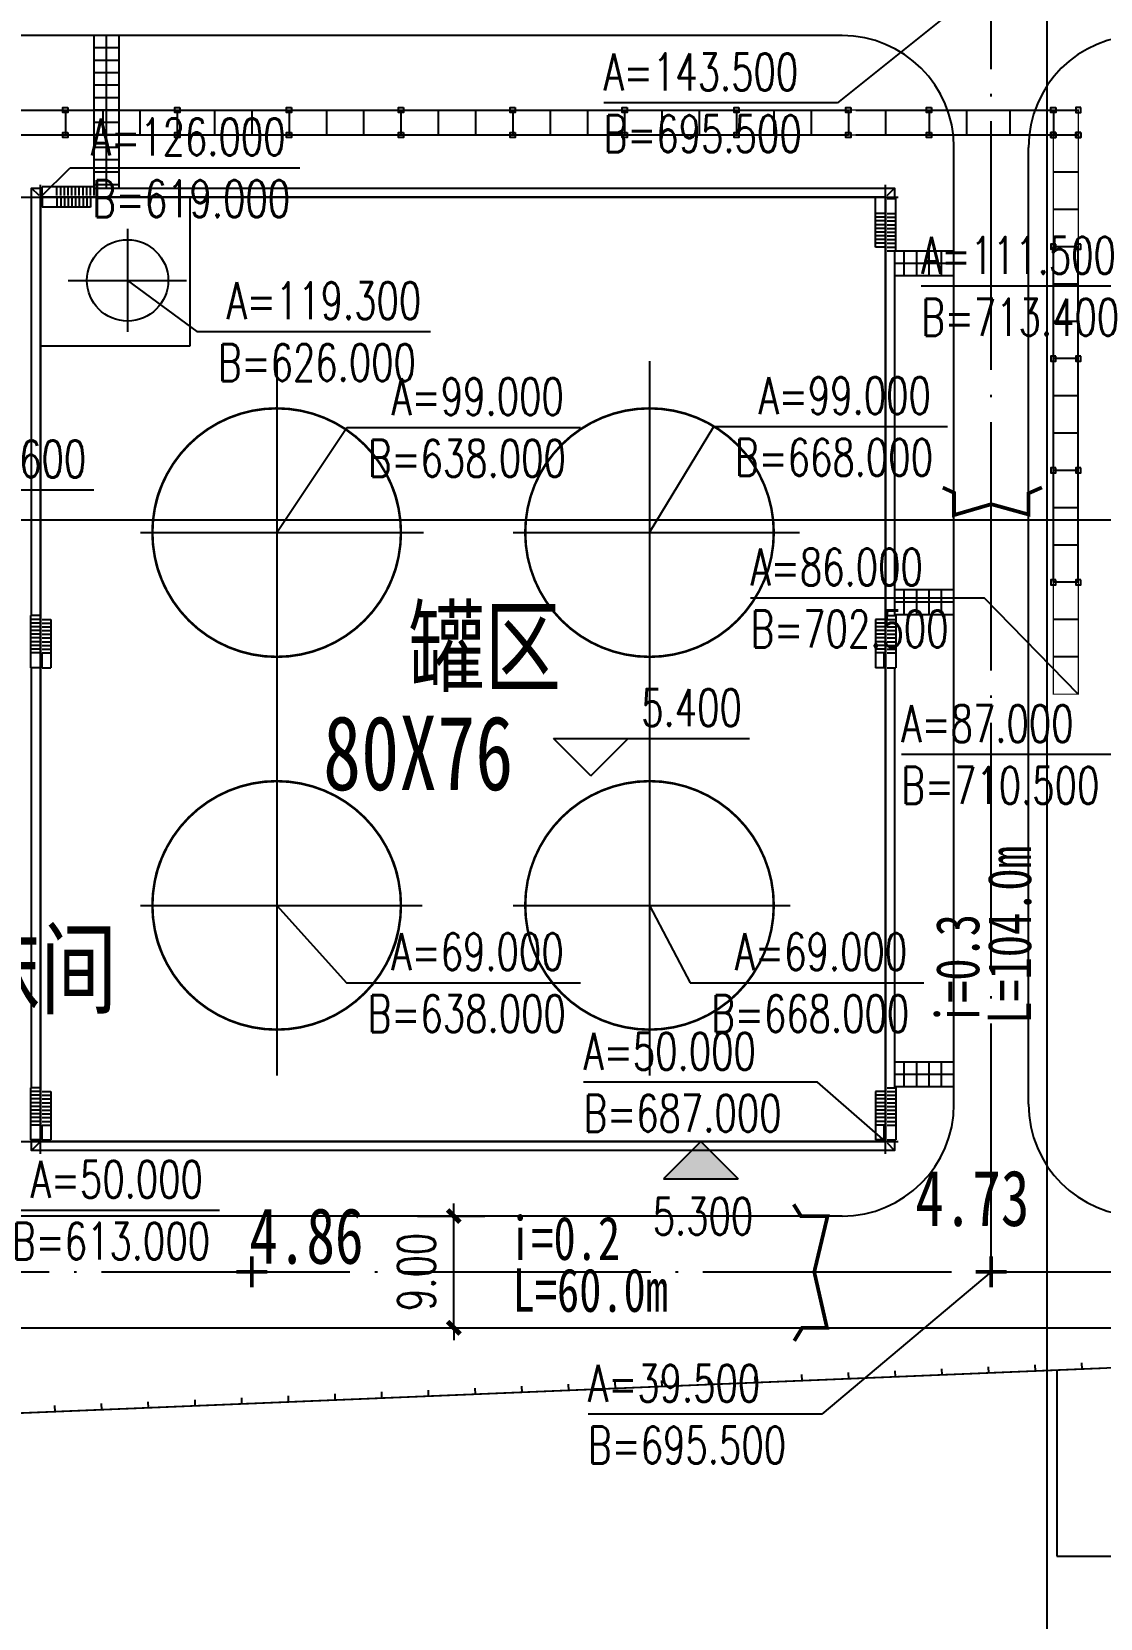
# Model space of a CAD drawing. Extents: x -170 to 1091, y -90 to 504.
# Drawn here: x 618.3 to 704.3, y 11.6 to 139.3 of the extents above; entities that cross this region are included whole.
import ezdxf

# ---------------------------------------------------------------- set-up
doc = ezdxf.new("R2010")
doc.units = 0
doc.header["$LTSCALE"] = 1000
for name, pattern in [('CENTER2', [28.575, 19.05, -3.175, 3.175, -3.175]), ('DASH', [0.35, 0.25, -0.1]), ('DOTE', [2.42, 2, -0.2, 0.02, -0.2])]:
    doc.linetypes.add(name, pattern=pattern)
doc.layers.get('0').update_dxf_attribs({"linetype": 'CONTINUOUS'})
doc.layers.get('Defpoints').update_dxf_attribs({"linetype": 'CONTINUOUS'})
for name, color, linetype in [('DIM_COOR', 3, 'CONTINUOUS'), ('DIM_ELEV', 3, 'CONTINUOUS'), ('DIM_LEAD', 3, 'CONTINUOUS'), ('DIM_SYMB', 3, 'CONTINUOUS'), ('DOTE', 1, 'DOTE'), ('GROUND', 2, 'CONTINUOUS'), ('GT_8', 7, 'CONTINUOUS'), ('PUB_DIM', 3, 'CONTINUOUS'), ('PUB_TEXT', 7, 'CONTINUOUS'), ('road', 2, 'CONTINUOUS'), ('STAIR', 2, 'CONTINUOUS'), ('定位中心线', 3, 'CENTER2'), ('新规划建筑', 4, 'CONTINUOUS'), ('方格网', 6, 'CONTINUOUS'), ('管架', 30, 'CONTINUOUS'), ('选址蓝线', 5, 'CONTINUOUS')]:
    doc.layers.add(name, color=color, linetype=linetype)
doc.styles.add('_TCH_DIM', font='SIMPLEX', dxfattribs={"bigfont": 'GBCBIG'})
doc.styles.add('DIM_FONT', font='SIMPLEX', dxfattribs={"width": 0.7, "bigfont": 'GBCBIG'})
doc.styles.get("Standard").update_dxf_attribs({"font": '', "width": 0.75})
doc.styles.get('STANDARD').set_extended_font_data('SimSun')
doc.dimstyles.new('DIMN1', dxfattribs={"dimscale": 0.01, "dimtxt": 300, "dimasz": 100, "dimexe": 250, "dimexo": 300, "dimgap": 150, "dimtad": 1, "dimtxsty": 'DIM_FONT', "dimblk": 'ARCHTICK', "dimcen": 2.5, "dimclrt": 7, "dimazin": 2, "dimtfac": 1, "dimtdec": 0, "dimtix": 1, "dimtmove": 2, "dimatfit": 3, "dimldrblk": 'ARCHTICK'})

# ---------------------------------------------------------------- blocks, each defined once
blk = doc.blocks.new('A$C1A160313')
at = {"layer": 'DOTE', "color": 1, "linetype": 'DOTE'}
for p, q in [((2.3, 35), (2.3, 78)), ((8.3, 35), (8.3, 78)), ((14.3, 0), (14.3, 78)), ((82.3, 0), (82.3, 78)), ((1.3, 77), (83.3, 77)), ((1.3, 35), (9.3, 35)), ((9.1, 10), (1.3, 10)), ((2.3, 1), (2.3, 10)), ((8.3, 1), (8.3, 10)), ((1.3, 1), (83.3, 1))]:
    blk.add_line(p, q, dxfattribs=at)
at = {"layer": 'GROUND'}
for p, q in [((9.1, 77.8), (1.5, 77.8)), ((1.5, 77.8), (1.5, 34.2)), ((2.1, 77.2), (1.5, 77.8)), ((2.1, 76.8), (2.1, 71.2)), ((8.1, 77.2), (2.5, 77.2)), ((8.5, 77.2), (9.1, 77.8)), ((8.5, 71.2), (8.5, 76.8)), ((9.1, 34.2), (9.1, 77.8)), ((14.18, 77.12), (13.58, 77.72)), ((82.42, 77.12), (83.02, 77.72)), ((2.1, 70.8), (2.1, 65.2)), ((8.5, 65.2), (8.5, 70.8)), ((2.1, 64.8), (2.1, 59.2)), ((8.5, 59.2), (8.5, 64.8)), ((2.1, 58.8), (2.1, 53.2)), ((8.5, 53.2), (8.5, 58.8)), ((2.1, 52.8), (2.1, 47.2)), ((8.5, 47.2), (8.5, 52.8)), ((2.1, 46.8), (2.1, 35.2)), ((8.5, 35.2), (8.5, 46.8)), ((2.1, 34.8), (1.5, 34.2)), ((2.5, 34.8), (8.1, 34.8)), ((8.5, 34.8), (9.1, 34.2)), ((1.5, 34.2), (9.1, 34.2)), ((9.1, 10.8), (1.5, 10.8)), ((1.5, 10.8), (1.5, 3.7)), ((2.1, 10.2), (1.5, 10.8)), ((8.5, 10.2), (9.1, 10.8)), ((9.1, 0.2), (9.1, 10.8)), ((1.5, 1.2), (1.5, 0.2)), ((2.1, 0.8), (1.5, 0.2)), ((1.5, 0.2), (9.1, 0.2)), ((2.1, 1.2), (2.1, 1.2)), ((8.5, 0.8), (9.1, 0.2)), ((14.18, 0.88), (13.58, 0.28)), ((82.42, 0.88), (83.02, 0.28))]:
    blk.add_line(p, q, dxfattribs=at)
for points in [[(13.58, 43.32), (13.58, 77.72), (14.42, 77.72)], [(18.62, 77.72), (82.18, 77.72)], [(82.18, 77.72), (83.02, 77.72), (83.02, 76.88)], [(83.02, 72.68), (83.02, 43.32)], [(13.58, 5.32), (13.58, 39.12)], [(83.02, 39.12), (83.02, 5.32)], [(14.42, 0.28), (13.58, 0.28), (13.58, 1.12)], [(82.18, 0.28), (14.42, 0.28)], [(83.02, 1.12), (83.02, 0.28), (82.18, 0.28)]]:
    blk.add_lwpolyline(points, dxfattribs=at)
at = {"layer": 'STAIR'}
for p, q in [((0, 77.05), (0, 74.55)), ((0, 77.05), (2.1, 77.05)), ((2.1, 76.55), (0, 77.05)), ((2.1, 76.8), (2.1, 74.55)), ((14.42, 77.12), (14.42, 77.82)), ((18.62, 77.82), (14.42, 77.82)), ((14.42, 76.88), (14.42, 76.18)), ((15.62, 77.12), (15.62, 77.82)), ((15.62, 76.88), (15.62, 76.18)), ((15.92, 77.12), (15.92, 77.82)), ((15.92, 76.88), (15.92, 76.18)), ((16.22, 77.12), (16.22, 77.82)), ((16.22, 76.88), (16.22, 76.18)), ((16.52, 77.12), (16.52, 77.82)), ((16.52, 76.88), (16.52, 76.18)), ((16.82, 77.12), (16.82, 77.82)), ((16.82, 76.88), (16.82, 76.18)), ((17.12, 77.12), (17.12, 77.82)), ((17.12, 76.88), (17.12, 76.18)), ((17.42, 77.12), (17.42, 77.82)), ((17.42, 76.88), (17.42, 76.18)), ((17.72, 77.12), (17.72, 77.82)), ((17.72, 76.88), (17.72, 76.18)), ((18.02, 77.12), (18.02, 77.82)), ((18.02, 76.88), (18.02, 76.18)), ((18.32, 77.12), (18.32, 77.82)), ((18.32, 76.88), (18.32, 76.18)), ((18.62, 77.12), (18.62, 77.82)), ((81.48, 72.98), (81.48, 76.88)), ((82.42, 76.88), (83.12, 76.88)), ((83.12, 72.68), (83.12, 76.88)), ((18.32, 76.18), (14.42, 76.18)), ((82.18, 75.68), (81.48, 75.68)), ((82.18, 75.38), (81.48, 75.38)), ((82.42, 75.68), (83.12, 75.68)), ((82.42, 75.38), (83.12, 75.38)), ((2.1, 75.05), (0, 74.55)), ((0, 74.55), (2.1, 74.55)), ((82.18, 75.08), (81.48, 75.08)), ((82.18, 74.78), (81.48, 74.78)), ((82.18, 74.48), (81.48, 74.48)), ((82.18, 74.18), (81.48, 74.18)), ((82.42, 75.08), (83.12, 75.08)), ((82.42, 74.78), (83.12, 74.78)), ((82.42, 74.48), (83.12, 74.48)), ((82.42, 74.18), (83.12, 74.18)), ((82.18, 73.88), (81.48, 73.88)), ((82.18, 73.58), (81.48, 73.58)), ((82.18, 73.28), (81.48, 73.28)), ((82.18, 72.98), (81.48, 72.98)), ((82.42, 73.88), (83.12, 73.88)), ((82.42, 73.58), (83.12, 73.58)), ((82.42, 73.28), (83.12, 73.28)), ((82.42, 72.98), (83.12, 72.98)), ((82.42, 72.68), (83.12, 72.68)), ((2.1, 71.4), (2.1, 71)), ((14.18, 43.32), (13.48, 43.32)), ((13.48, 43.32), (13.48, 39.12)), ((14.18, 43.02), (13.48, 43.02)), ((14.18, 42.72), (13.48, 42.72)), ((14.18, 42.42), (13.48, 42.42)), ((14.42, 43.02), (15.12, 43.02)), ((14.42, 42.72), (15.12, 42.72)), ((14.42, 42.42), (15.12, 42.42)), ((15.12, 43.02), (15.12, 39.12)), ((82.18, 43.02), (81.48, 43.02)), ((81.48, 43.02), (81.48, 39.12)), ((82.18, 42.72), (81.48, 42.72)), ((82.18, 42.42), (81.48, 42.42)), ((82.42, 43.32), (83.12, 43.32)), ((82.42, 43.02), (83.12, 43.02)), ((82.42, 42.72), (83.12, 42.72)), ((82.42, 42.42), (83.12, 42.42)), ((83.12, 43.32), (83.12, 39.12)), ((14.18, 42.12), (13.48, 42.12)), ((14.18, 41.82), (13.48, 41.82)), ((14.18, 41.52), (13.48, 41.52)), ((14.18, 41.22), (13.48, 41.22)), ((14.18, 40.92), (13.48, 40.92)), ((14.42, 42.12), (15.12, 42.12)), ((14.42, 41.82), (15.12, 41.82)), ((14.42, 41.52), (15.12, 41.52)), ((14.42, 41.22), (15.12, 41.22)), ((14.42, 40.92), (15.12, 40.92)), ((82.18, 42.12), (81.48, 42.12)), ((82.18, 41.82), (81.48, 41.82)), ((82.18, 41.52), (81.48, 41.52)), ((82.18, 41.22), (81.48, 41.22)), ((82.18, 40.92), (81.48, 40.92)), ((82.42, 42.12), (83.12, 42.12)), ((82.42, 41.82), (83.12, 41.82)), ((82.42, 41.52), (83.12, 41.52)), ((82.42, 41.22), (83.12, 41.22)), ((82.42, 40.92), (83.12, 40.92)), ((14.18, 40.62), (13.48, 40.62)), ((14.18, 40.32), (13.48, 40.32)), ((14.42, 40.62), (15.12, 40.62)), ((14.42, 39.12), (14.42, 40.32)), ((14.42, 40.32), (15.12, 40.32)), ((82.18, 40.62), (81.48, 40.62)), ((82.18, 40.32), (81.48, 40.32)), ((82.18, 39.12), (82.18, 40.32)), ((82.42, 40.62), (83.12, 40.62)), ((82.42, 40.32), (83.12, 40.32)), ((14.18, 39.12), (13.48, 39.12)), ((14.42, 39.12), (15.12, 39.12)), ((82.18, 39.12), (81.48, 39.12)), ((82.42, 39.12), (83.12, 39.12)), ((13.48, 5.32), (13.48, 1.12)), ((14.18, 5.32), (13.48, 5.32)), ((82.42, 5.32), (83.12, 5.32)), ((83.12, 5.32), (83.12, 1.12)), ((14.18, 5.02), (13.48, 5.02)), ((14.18, 4.72), (13.48, 4.72)), ((14.18, 4.42), (13.48, 4.42)), ((14.18, 4.12), (13.48, 4.12)), ((14.42, 5.02), (15.12, 5.02)), ((14.42, 4.72), (15.12, 4.72)), ((14.42, 4.42), (15.12, 4.42)), ((14.42, 4.12), (15.12, 4.12)), ((15.12, 5.02), (15.12, 1.12)), ((82.18, 5.02), (81.48, 5.02)), ((81.48, 5.02), (81.48, 1.12)), ((82.18, 4.72), (81.48, 4.72)), ((82.18, 4.42), (81.48, 4.42)), ((82.18, 4.12), (81.48, 4.12)), ((82.42, 5.02), (83.12, 5.02)), ((82.42, 4.72), (83.12, 4.72)), ((82.42, 4.42), (83.12, 4.42)), ((82.42, 4.12), (83.12, 4.12)), ((0.3, 3.7), (0.3, 1.2)), ((0.3, 3.7), (2.1, 3.7)), ((2.1, 3.2), (0.3, 3.7)), ((14.18, 3.82), (13.48, 3.82)), ((14.18, 3.52), (13.48, 3.52)), ((14.18, 3.22), (13.48, 3.22)), ((14.18, 2.92), (13.48, 2.92)), ((14.18, 2.62), (13.48, 2.62)), ((14.42, 3.82), (15.12, 3.82)), ((14.42, 3.52), (15.12, 3.52)), ((14.42, 3.22), (15.12, 3.22)), ((14.42, 2.92), (15.12, 2.92)), ((14.42, 2.62), (15.12, 2.62)), ((82.18, 3.82), (81.48, 3.82)), ((82.18, 3.52), (81.48, 3.52)), ((82.18, 3.22), (81.48, 3.22)), ((82.18, 2.92), (81.48, 2.92)), ((82.18, 2.62), (81.48, 2.62)), ((82.42, 3.82), (83.12, 3.82)), ((82.42, 3.52), (83.12, 3.52)), ((82.42, 3.22), (83.12, 3.22)), ((82.42, 2.92), (83.12, 2.92)), ((82.42, 2.62), (83.12, 2.62)), ((2.1, 1.7), (0.3, 1.2)), ((14.18, 2.32), (13.48, 2.32)), ((14.42, 1.12), (14.42, 2.32)), ((14.42, 2.32), (15.12, 2.32)), ((82.18, 2.32), (81.48, 2.32)), ((82.18, 1.12), (82.18, 2.32)), ((82.42, 2.32), (83.12, 2.32)), ((0.3, 1.2), (2.1, 1.2)), ((14.18, 1.12), (13.48, 1.12)), ((14.42, 1.12), (15.12, 1.12)), ((82.18, 1.12), (81.48, 1.12)), ((82.42, 1.12), (83.12, 1.12))]:
    blk.add_line(p, q, dxfattribs=at)
blk = doc.blocks.new('_ArchTick')
at = {"color": 0, "linetype": 'ByBlock', "const_width": 0.4}
blk.add_lwpolyline([(-0.5, -0.5), (0.5, 0.5)], dxfattribs=at)
blk = doc.blocks.new('*D63')
at = {"layer": 'Defpoints', "color": 0, "linetype": 'Continuous', "transparency": 16777216}
for p in [(646.33, 44), (652.25, 44), (646.33, 35)]:
    blk.add_point(p, dxfattribs=at)
at = {"layer": 'PUB_DIM', "color": 0, "linetype": 'Continuous', "lineweight": -2, "transparency": 16777216}
for p, q in [((652.25, 44), (652.25, 45)), ((649.33, 44), (654.75, 44)), ((652.25, 35), (652.25, 44)), ((649.33, 35), (654.75, 35)), ((652.25, 35), (652.25, 34))]:
    blk.add_line(p, q, dxfattribs=at)
for p, rotation in [((652.25, 44), 270), ((652.25, 35), 90)]:
    blk.add_blockref('_ArchTick', p, dxfattribs=dict(at, rotation=rotation))
at = {"layer": 'PUB_DIM', "color": 7, "linetype": 'Continuous', "transparency": 16777216, "insert": (649.25, 39.5), "char_height": 3, "attachment_point": 5, "rotation": 90, "style": 'DIM_FONT'}
blk.add_mtext('\\A1;9.00', dxfattribs=at)
blk = doc.blocks.new('$LinePat$围墙')
at = {"color": 0}
blk.add_line((600, 0), (600, -160), dxfattribs=at)
at = {"color": 0, "const_width": 40}
blk.add_lwpolyline([(0, 0), (1201, 0)], dxfattribs=at)

msp = doc.modelspace()

# ---------------------------------------------------------------- hatches: boundary and pattern name
at = {"layer": 'DIM_ELEV', "linetype": 'Continuous'}
msp.add_hatch(color=256, dxfattribs=at).paths.add_polyline_path([(672.12559, 50), (669.12559, 47), (675.12559, 47)])

# ---------------------------------------------------------------- linework, layer by layer
at = {"ltscale": 50, "const_width": 0.1}
for points in [[(612, 131), (700.5, 131), (700.5, 86), (702.5, 86), (702.5, 133), (612, 133)], [(700.5, 131), (702.5, 131)]]:
    msp.add_lwpolyline(points, dxfattribs=at)
at = {"ltscale": 50, "const_width": 0.1, "elevation": 0}
for points in [[(621, 133), (621, 131)], [(624, 133), (624, 131)], [(627, 133), (627, 131)], [(630, 133), (630, 131)], [(633, 133), (633, 131)], [(636, 133), (636, 131)], [(639, 133), (639, 131)], [(642, 133), (642, 131)], [(645, 133), (645, 131)], [(648, 133), (648, 131)], [(651, 133), (651, 131)], [(654, 133), (654, 131)], [(657, 133), (657, 131)], [(660, 133), (660, 131)], [(663, 133), (663, 131)], [(666, 133), (666, 131)], [(669, 133), (669, 131)], [(672, 133), (672, 131)], [(675, 133), (675, 131)], [(678, 133), (678, 131)], [(681, 133), (681, 131)], [(684, 133), (684, 131)], [(687, 133), (687, 131)], [(690.5, 133), (690.5, 131)], [(693.5, 133), (693.5, 131)], [(697, 133), (697, 131)], [(700.5, 133), (700.5, 131)], [(700.5, 128), (702.5, 128)], [(700.5, 125), (702.5, 125)], [(700.5, 122), (702.5, 122)], [(700.5, 119), (702.5, 119)], [(700.5, 116), (702.5, 116)], [(700.5, 113), (702.5, 113)], [(700.5, 110), (702.5, 110)], [(700.5, 107), (702.5, 107)], [(700.5, 104), (702.5, 104)], [(700.5, 101), (702.5, 101)], [(700.5, 98), (702.5, 98)], [(700.5, 95), (702.5, 95)], [(700.5, 92), (702.5, 92)], [(700.5, 89), (702.5, 89)]]:
    msp.add_lwpolyline(points, dxfattribs=at)
at = {"linetype": 'Continuous', "const_width": 0.3, "flags": 128}
for points in [[(691.59968, 102.62202), (692.5, 102.20747), (692.5, 100.41109), (695.5, 101.28625), (698.5, 100.45715), (698.5, 102.16141), (699.57526, 102.6346)], [(679.60187, 44.93709), (680.1862, 44), (682.32873, 44), (681.25746, 39.5), (682.28003, 35), (680.28358, 35), (679.65056, 33.95606)], [(636, 40.74591), (636, 38.25409)], [(695.5, 40.74591), (695.5, 38.25409)], [(634.75409, 39.5), (637.24591, 39.5)], [(694.25409, 39.5), (696.74591, 39.5)]]:
    msp.add_lwpolyline(points, dxfattribs=at)
at = {"color": 3}
msp.add_circle((626, 119.29266), 3.275, dxfattribs=at)
at = {"color": 3, "ltscale": 10}
for centre in [(638, 99), (638, 69)]:
    msp.add_circle(centre, 10, dxfattribs=at)
at = {"layer": 'DIM_COOR', "color": 3, "linetype": 'Continuous'}
for p, q in [((695.5, 143.5), (683.12665, 133.58173)), ((683.12665, 133.58173), (664.31665, 133.58173)), ((619, 126), (621.37729, 128.35745)), ((621.37729, 128.35745), (639.85729, 128.35745)), ((626, 119.3), (631.56913, 115.17443)), ((708.24268, 118.81897), (689.87268, 118.81897)), ((631.56913, 115.17443), (650.37913, 115.17443)), ((638, 99), (643.63518, 107.46135)), ((643.63518, 107.46135), (662.44518, 107.46135)), ((668, 99), (673.17426, 107.54115)), ((673.17426, 107.54115), (691.98426, 107.54115)), ((694.94486, 93.73686), (676.13486, 93.73686)), ((702.5, 86), (694.94486, 93.73686)), ((706.64073, 81.1391), (688.27073, 81.1391)), ((638, 69), (643.62539, 62.77573)), ((668, 69), (671.26335, 62.77573)), ((643.62539, 62.77573), (662.43539, 62.77573)), ((671.26335, 62.77573), (690.07335, 62.77573)), ((681.51087, 54.76178), (662.70087, 54.76178)), ((687, 50), (681.51087, 54.76178)), ((615.04176, 44.46551), (633.41176, 44.46551)), ((695.5, 39.5), (681.86929, 28.05039)), ((681.86929, 28.05039), (663.05929, 28.05039))]:
    msp.add_line(p, q, dxfattribs=at)
at = {"layer": 'DIM_ELEV', "linetype": 'Continuous'}
for p, q in [((607.51727, 102.43105), (623.28043, 102.43105)), ((663.27156, 79.42724), (660.27156, 82.42724)), ((660.27156, 82.42724), (676.03472, 82.42724)), ((663.27156, 79.42724), (666.27156, 82.42724)), ((672.12559, 50), (669.12559, 47)), ((672.12559, 50), (675.12559, 47)), ((669.12559, 47), (675.12559, 47))]:
    msp.add_line(p, q, dxfattribs=at)
at = {"layer": 'DIM_LEAD', "linetype": 'Continuous'}
for p, q in [((700.77691, 31.55129), (700.77691, 16.63918)), ((700.77691, 16.63918), (741.37077, 16.63918))]:
    msp.add_line(p, q, dxfattribs=at)
at = {"layer": 'DIM_SYMB', "linetype": 'Continuous'}
for points in [[(643.7352, 133.73961, 0, 0, 0), (646.54356, 136.62151, 0.4, 0, 0), (647.59042, 137.69579, 0, 0, 0)], [(688.57442, 74.53699, 0, 0, 0), (690.14097, 72.03695, 0.4, 0, 0), (690.93744, 70.76587, 0, 0, 0)], [(695.5, 69.35938, 0, 0, 0), (695.5, 58.2929, 0.8, 0, 0), (695.5, 55.2929, 0, 0, 0)], [(660.63186, 48.12365, 0, 0, 0), (662.28603, 45.94145, 0.4, 0, 0), (663.19217, 44.74607, 0, 0, 0)], [(656.30638, 39.5, 0, 0, 0), (667.37285, 39.5, 0.8, 0, 0), (670.37285, 39.5, 0, 0, 0)]]:
    msp.add_lwpolyline(points, format="xyseb", dxfattribs=at)
at = {"layer": 'DOTE', "ltscale": 0.01}
for p, q in [((695.5, 39.5), (695.5, 143.5)), ((575.5, 39.5), (762, 39.5))]:
    msp.add_line(p, q, dxfattribs=at)
at = {"layer": 'DOTE', "color": 1, "linetype": 'ByBlock', "ltscale": 2000}
for p, q in [((626, 123.45583), (626, 115.14416)), ((621.21432, 119.3), (630.74853, 119.3))]:
    msp.add_line(p, q, dxfattribs=at)
at = {"layer": 'DOTE', "color": 1, "linetype": 'DOTE', "ltscale": 2000}
for p, q in [((638, 112.80231), (638, 55.29932)), ((668, 112.80231), (668, 55.29932)), ((627.03127, 99), (649.82741, 99)), ((657.03127, 99), (680.07037, 99)), ((627.03127, 69), (649.7167, 69)), ((657.03127, 69), (679.31125, 69))]:
    msp.add_line(p, q, dxfattribs=at)
at = {"layer": 'GT_8'}
for p, q in [((687, 126), (619, 126)), ((619, 126), (619, 50)), ((631, 126), (631, 114)), ((687, 126), (687, 50)), ((631, 114), (619, 114)), ((687, 50), (619, 50))]:
    msp.add_line(p, q, dxfattribs=at)
at = {"layer": 'road', "linetype": 'Continuous'}
for p, q in [((683.5, 139), (589, 139)), ((623.32, 126.82), (623.32, 139)), ((625.32, 138), (623.32, 138)), ((624.32, 126.72), (624.32, 139)), ((625.32, 126.72), (625.32, 139)), ((625.32, 137), (623.32, 137)), ((625.32, 136), (623.32, 136)), ((625.32, 135), (623.32, 135)), ((625.32, 134), (623.32, 134)), ((625.32, 133), (623.32, 133)), ((625.32, 132), (623.32, 132)), ((625.32, 131), (623.32, 131)), ((625.32, 130), (623.32, 130)), ((625.32, 129), (623.32, 129)), ((692.5, 53), (692.5, 130)), ((698.5, 53), (698.5, 130)), ((625.32, 128), (623.32, 128)), ((625.32, 127), (623.32, 127)), ((687.72, 121.68), (692.5, 121.68)), ((688.5, 119.68), (688.5, 121.68)), ((689.5, 119.68), (689.5, 121.68)), ((690.5, 119.68), (690.5, 121.68)), ((691.5, 119.68), (691.5, 121.68)), ((687.72, 120.68), (692.5, 120.68)), ((687.72, 119.68), (692.5, 119.68)), ((687.72, 94.42209), (692.5, 94.42209)), ((687.72, 93.42209), (692.5, 93.42209)), ((688.5, 92.42209), (688.5, 94.42209)), ((689.5, 92.42209), (689.5, 94.42209)), ((690.5, 92.42209), (690.5, 94.42209)), ((691.5, 92.42209), (691.5, 94.42209)), ((687.72, 92.42209), (692.5, 92.42209)), ((687.72, 56.41377), (692.5, 56.41377)), ((688.5, 54.41377), (688.5, 56.41377)), ((689.5, 54.41377), (689.5, 56.41377)), ((690.5, 54.41377), (690.5, 56.41377)), ((691.5, 54.41377), (691.5, 56.41377)), ((687.72, 55.41377), (692.5, 55.41377)), ((687.72, 54.41377), (692.5, 54.41377)), ((683.5, 44), (610, 44)), ((570.81908, 35), (765, 35))]:
    msp.add_line(p, q, dxfattribs=at)
for centre, start, end in [((683.5, 130), 0, 90), ((707.5, 130), 90, 180), ((683.5, 53), 270, 0), ((707.5, 53), 180, 270)]:
    msp.add_arc(centre, 9, start, end, dxfattribs=at)
at = {"layer": '定位中心线', "linetype": 'ByBlock', "elevation": 0}
for points in [[(621.2, 133.2), (621.2, 132.8), (620.8, 132.8), (620.8, 133.2)], [(630.2, 133.2), (630.2, 132.8), (629.8, 132.8), (629.8, 133.2)], [(639.2, 133.2), (639.2, 132.8), (638.8, 132.8), (638.8, 133.2)], [(648.2, 133.2), (648.2, 132.8), (647.8, 132.8), (647.8, 133.2)], [(657.2, 133.2), (657.2, 132.8), (656.8, 132.8), (656.8, 133.2)], [(666.2, 133.2), (666.2, 132.8), (665.8, 132.8), (665.8, 133.2)], [(675.2, 133.2), (675.2, 132.8), (674.8, 132.8), (674.8, 133.2)], [(684.2, 133.2), (684.2, 132.8), (683.8, 132.8), (683.8, 133.2)], [(690.7, 133.2), (690.7, 132.8), (690.3, 132.8), (690.3, 133.2)], [(700.7, 133.2), (700.7, 132.8), (700.3, 132.8), (700.3, 133.2)], [(702.7, 133.2), (702.3, 133.2), (702.3, 132.8), (702.7, 132.8)], [(621.2, 131.2), (621.2, 130.8), (620.8, 130.8), (620.8, 131.2)], [(630.2, 131.2), (630.2, 130.8), (629.8, 130.8), (629.8, 131.2)], [(639.2, 131.2), (639.2, 130.8), (638.8, 130.8), (638.8, 131.2)], [(648.2, 131.2), (648.2, 130.8), (647.8, 130.8), (647.8, 131.2)], [(657.2, 131.2), (657.2, 130.8), (656.8, 130.8), (656.8, 131.2)], [(666.2, 131.2), (666.2, 130.8), (665.8, 130.8), (665.8, 131.2)], [(675.2, 131.2), (675.2, 130.8), (674.8, 130.8), (674.8, 131.2)], [(684.2, 131.2), (684.2, 130.8), (683.8, 130.8), (683.8, 131.2)], [(690.7, 131.2), (690.7, 130.8), (690.3, 130.8), (690.3, 131.2)], [(700.7, 131.2), (700.7, 130.8), (700.3, 130.8), (700.3, 131.2)], [(700.7, 131.2), (700.3, 131.2), (700.3, 130.8), (700.7, 130.8)], [(702.7, 131.2), (702.7, 130.8), (702.3, 130.8), (702.3, 131.2)], [(702.7, 131.2), (702.3, 131.2), (702.3, 130.8), (702.7, 130.8)], [(700.7, 122.2), (700.3, 122.2), (700.3, 121.8), (700.7, 121.8)], [(702.7, 122.2), (702.3, 122.2), (702.3, 121.8), (702.7, 121.8)], [(700.7, 113.2), (700.3, 113.2), (700.3, 112.8), (700.7, 112.8)], [(702.7, 113.2), (702.3, 113.2), (702.3, 112.8), (702.7, 112.8)], [(700.7, 104.2), (700.3, 104.2), (700.3, 103.8), (700.7, 103.8)], [(702.7, 104.2), (702.3, 104.2), (702.3, 103.8), (702.7, 103.8)], [(700.7, 95.2), (700.3, 95.2), (700.3, 94.8), (700.7, 94.8)], [(702.7, 95.2), (702.3, 95.2), (702.3, 94.8), (702.7, 94.8)]]:
    msp.add_lwpolyline(points, close=True, dxfattribs=at)
at = {"layer": '新规划建筑', "color": 0, "linetype": 'Continuous', "const_width": 0.2}
for points in [[(628, 99, 1), (648, 99, 1), (628, 99, 1)], [(628, 69, 1), (648, 69, 1), (628, 69, 1)]]:
    msp.add_lwpolyline(points, format="xyb", dxfattribs=at)
at = {"layer": '新规划建筑', "color": 0, "linetype": 'DASH', "ltscale": 3000, "const_width": 0.2}
for points in [[(658, 99, 1), (678, 99, 1), (658, 99, 1)], [(658, 69, 1), (678, 69, 1), (658, 69, 1)]]:
    msp.add_lwpolyline(points, format="xyb", dxfattribs=at)
at = {"layer": '方格网', "color": 6, "linetype": 'Continuous'}
for p, q in [((700, -35.27667), (700, 494.06478)), ((850.549, 100), (-76.88164, 100))]:
    msp.add_line(p, q, dxfattribs=at)
at = {"layer": '管架', "ltscale": 1000}
for p, q in [((612, 133, 0), (621, 133, 0)), ((621, 133, 0), (621, 131, 0)), ((621, 133, 0), (630, 133, 0)), ((624, 133, 0), (624, 131, 0)), ((627, 133, 0), (627, 131, 0)), ((630, 133, 0), (630, 131, 0)), ((630, 133, 0), (639, 133, 0)), ((633, 133, 0), (633, 131, 0)), ((636, 133, 0), (636, 131, 0)), ((639, 133, 0), (639, 131, 0)), ((639, 133, 0), (648, 133, 0)), ((642, 133, 0), (642, 131, 0)), ((645, 133, 0), (645, 131, 0)), ((648, 133, 0), (648, 131, 0)), ((648, 133, 0), (657, 133, 0)), ((651, 133, 0), (651, 131, 0)), ((654, 133, 0), (654, 131, 0)), ((657, 133, 0), (657, 131, 0)), ((657, 133, 0), (666, 133)), ((660, 133), (660, 131)), ((663, 133), (663, 131)), ((666, 133), (666, 131)), ((666, 133), (675, 133)), ((669, 133), (669, 131)), ((672, 133), (672, 131)), ((675, 133), (675, 131)), ((675, 133), (684, 133)), ((678, 133), (678, 131)), ((681, 133), (681, 131)), ((684, 133), (684, 131)), ((684.6, 133, 0), (693.5, 133, 0)), ((687, 133), (687, 131)), ((690.5, 133, 0), (690.5, 131, 0)), ((693.5, 133, 0), (693.5, 131, 0)), ((693.5, 133, 0), (702.5, 133, 0)), ((697, 133, 0), (697, 131, 0)), ((700.5, 133, 0), (700.5, 131, 0)), ((612, 131, 0), (621, 131, 0)), ((621, 131, 0), (630, 131, 0)), ((630, 131, 0), (639, 131, 0)), ((639, 131, 0), (648, 131, 0)), ((648, 131, 0), (657, 131, 0)), ((657, 131, 0), (666, 131)), ((666, 131), (675, 131)), ((675, 131), (684, 131)), ((684.6, 131, 0), (693.5, 131, 0)), ((693.5, 131, 0), (702.5, 131, 0)), ((702.5, 128, 0), (700.5, 128, 0)), ((702.5, 125, 0), (700.5, 125, 0)), ((700.5, 113, 0), (700.5, 122, 0)), ((702.5, 122, 0), (700.5, 122, 0)), ((702.5, 113, 0), (702.5, 122, 0)), ((702.5, 119, 0), (700.5, 119, 0)), ((702.5, 116, 0), (700.5, 116, 0)), ((702.5, 113, 0), (700.5, 113, 0)), ((700.5, 104, 0), (700.5, 113, 0)), ((702.5, 104, 0), (702.5, 113, 0)), ((702.5, 110, 0), (700.5, 110, 0)), ((702.5, 107, 0), (700.5, 107, 0)), ((702.5, 104, 0), (700.5, 104, 0)), ((700.5, 95, 0), (700.5, 104, 0)), ((702.5, 95, 0), (702.5, 104, 0)), ((702.5, 101, 0), (700.5, 101, 0)), ((702.5, 98, 0), (700.5, 98, 0)), ((702.5, 95, 0), (700.5, 95, 0)), ((702.5, 92, 0), (700.5, 92, 0)), ((702.5, 89, 0), (700.5, 89, 0))]:
    msp.add_line(p, q, dxfattribs=at)
at = {"layer": '选址蓝线', "color": 5, "linetype": 'Continuous', "flags": 128}
msp.add_lwpolyline([(556.34611, 425.50203), (777.97765, 427.3337), (779.81957, 34.87309), (565.71388, 25.99015)], close=True, dxfattribs=at)

# ---------------------------------------------------------------- block references
at = {"linetype": 'Continuous'}
msp.add_blockref('A$C1A160313', (604.69969, 48.99979), dxfattribs=at)
at = {"linetype": 'Continuous', "xscale": 0.003131543425304, "yscale": 0.003125, "zscale": 0.003125, "rotation": 182.3757573705985}
for p in [(697.18228, 31.44458), (700.93852, 31.60042), (704.69476, 31.75627), (667.13236, 30.19786), (670.8886, 30.3537), (674.64484, 30.50954), (678.40108, 30.66538), (682.15732, 30.82122), (685.91356, 30.97706), (689.6698, 31.1329), (693.42604, 31.28874), (637.08244, 28.95113), (640.83868, 29.10697), (644.59492, 29.26281), (648.35116, 29.41865), (652.1074, 29.57449), (655.86364, 29.73033), (659.61988, 29.88617), (663.37612, 30.04201), (618.30124, 28.17192), (622.05748, 28.32776), (625.81372, 28.4836), (629.56996, 28.63944), (633.3262, 28.79529)]:
    msp.add_blockref('$LinePat$围墙', p, dxfattribs=at)

# ---------------------------------------------------------------- texts
at = {"layer": 'PUB_TEXT', "linetype": 'Continuous', "style": '_TCH_DIM', "width": 0.705882}
for s, p in [('A=143.500', (664.31665, 134.58273)), ('A=126.000', (623.05729, 129.35845)), ('B=695.500', (664.31665, 129.60573)), ('B=619.000', (623.15729, 124.38145)), ('A=111.500', (689.87268, 119.81997)), ('A=119.300', (633.97913, 116.17543)), ('B=713.400', (689.87268, 114.84297)), ('B=626.000', (633.27913, 111.19843)), ('A=99.000', (647.24518, 108.46235)), ('A=99.000', (676.78426, 108.54215)), ('5.600', (614.58043, 103.43205)), ('B=638.000', (645.34518, 103.48535)), ('B=668.000', (674.88426, 103.56515)), ('A=86.000', (676.13486, 94.73786)), ('B=702.500', (676.13486, 89.76086)), ('5.400', (667.33472, 83.42824)), ('A=87.000', (688.27073, 82.1401)), ('B=710.500', (688.27073, 77.1631)), ('A=69.000', (647.23539, 63.77673)), ('A=69.000', (674.87335, 63.77673)), ('B=638.000', (645.33539, 58.79973)), ('B=668.000', (672.97335, 58.79973)), ('A=50.000', (662.70087, 55.76278)), ('B=687.000', (662.70087, 50.78578)), ('A=50.000', (618.21176, 45.46651)), ('5.300', (668.25559, 42.499)), ('B=613.000', (616.71176, 40.48951)), ('A=39.500', (663.05929, 29.05139)), ('B=695.500', (663.05929, 24.07439))]:
    msp.add_text(s, height=2.975, dxfattribs=at).set_placement(p)
at = {"layer": 'PUB_TEXT', "linetype": 'Continuous', "width": 0.75}
for s, height, p in [('罐区', 6, (648.59008, 86.81466)), ('80X76', 6, (641.73294, 78.27333)), ('泡沫间', 6, (606.7231, 60.89999)), ('4.73', 4.5, (689.38644, 43.1981)), ('4.86', 4.5, (635.80168, 40.16035)), ('i=0.2', 3.5, (656.70542, 40.46305)), ('L=60.0m', 3.5, (656.98461, 36.29068))]:
    msp.add_text(s, height=height, dxfattribs=at).set_placement(p)
for s, p in [('L=104.0m', (698.70932, 59.47231)), ('i=0.3', (694.53695, 59.37339))]:
    msp.add_text(s, height=3.5, rotation=90, dxfattribs=at).set_placement(p)

# ---------------------------------------------------------------- dimensions: what is measured, and where the dimension line sits
at = {"layer": 'PUB_DIM', "linetype": 'Continuous'}
dim = msp.add_aligned_dim(p1=(646.33011, 35), p2=(646.33011, 44), distance=-5.91978, dimstyle='DIMN1', dxfattribs=at)
dim.commit()
dim.dimension.update_dxf_attribs({"geometry": '*D63', "text_midpoint": (649.24989, 39.5)})

doc.saveas('drawing.dxf')
